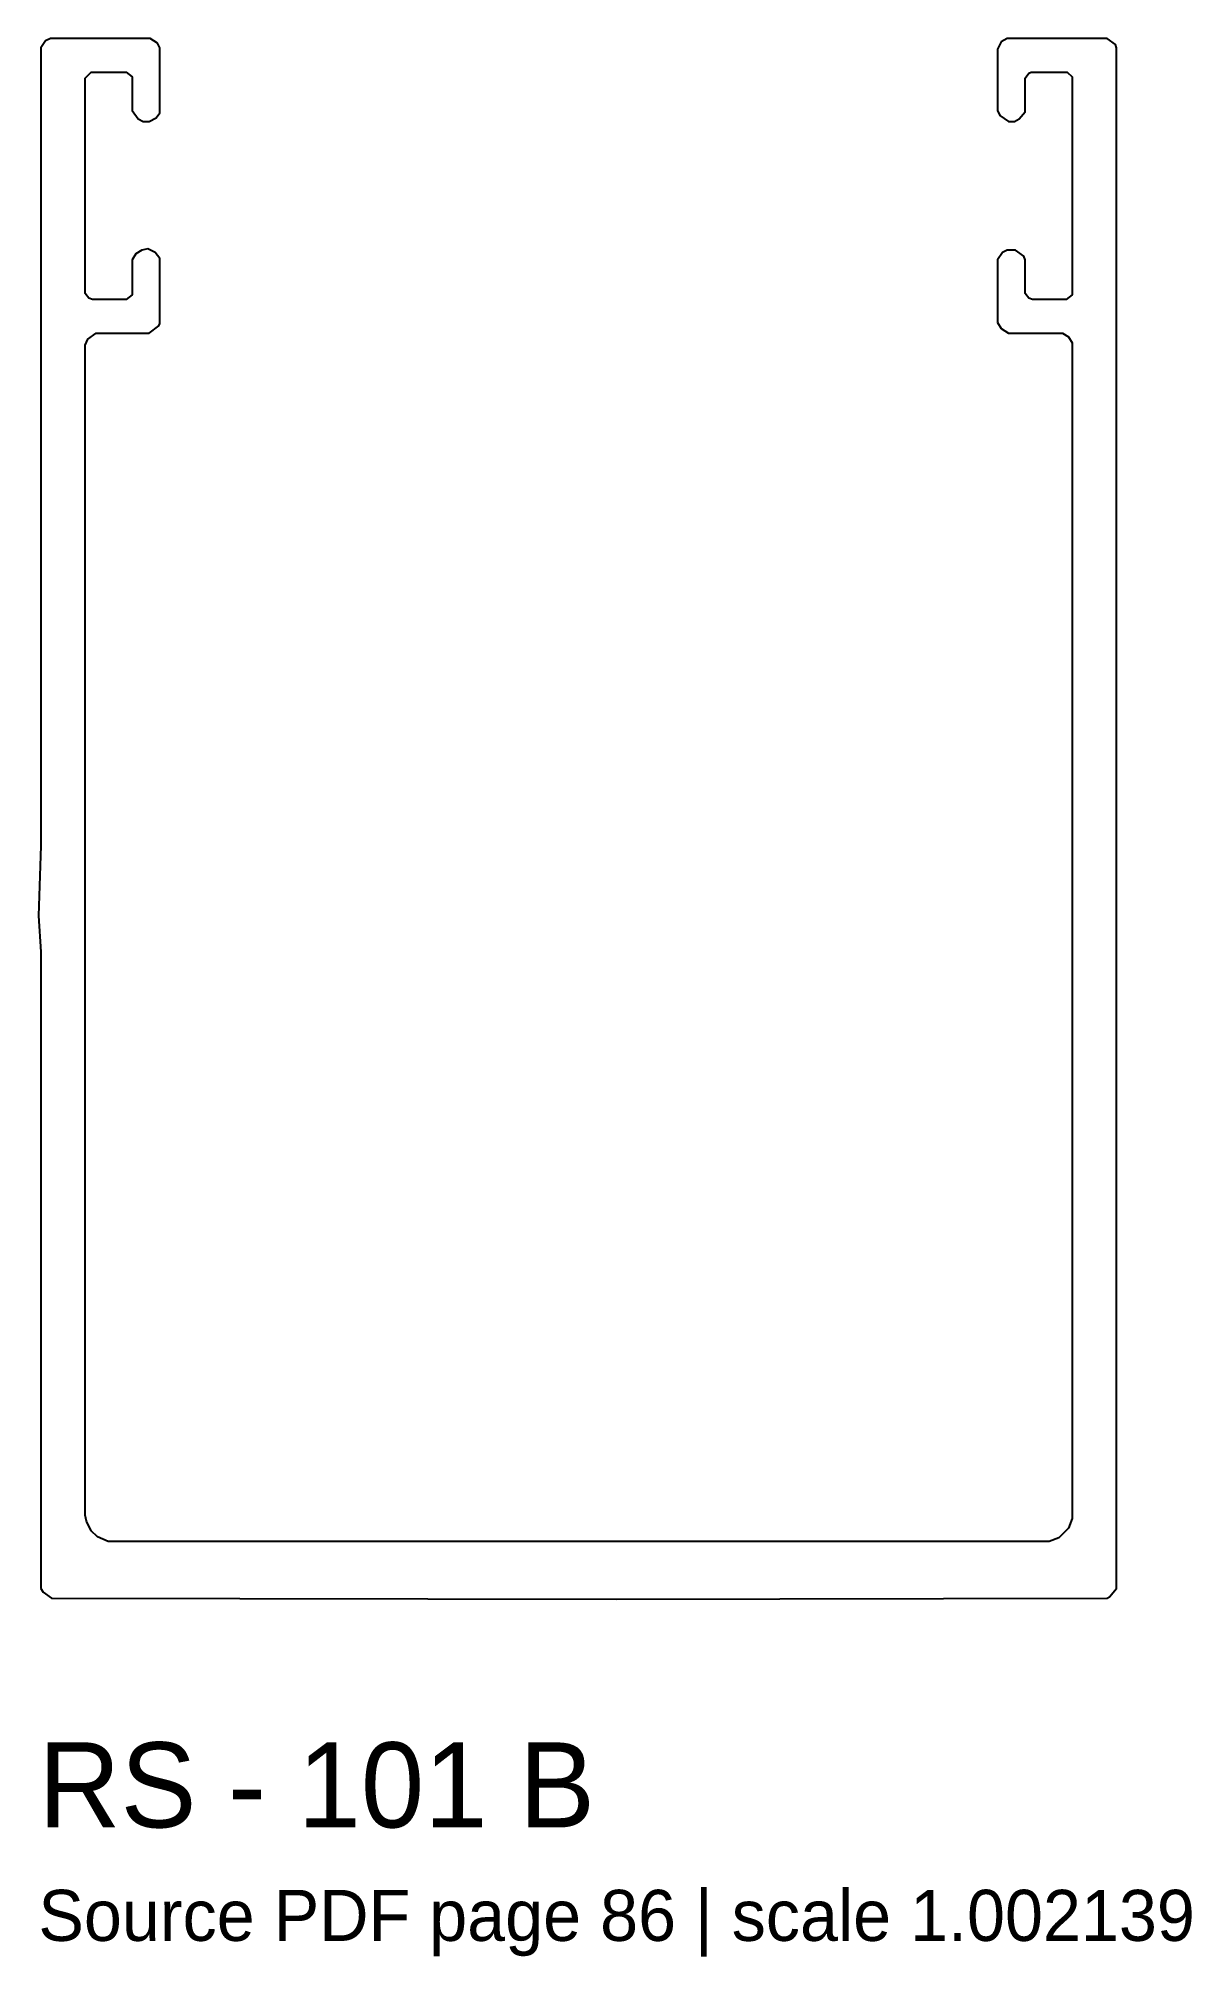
# Model space of a CAD drawing. Header units: millimetres. Extents: x 0 to 40.7, y -12.6 to 55.1.
import ezdxf

# ---------------------------------------------------------------- set-up
doc = ezdxf.new("R2010")
doc.units = ezdxf.units.MM
doc.layers.add('INFO', color=7, linetype='Continuous')
doc.layers.add('PROFILE', color=7, linetype='Continuous')

msp = doc.modelspace()

# ---------------------------------------------------------------- linework, layer by layer
at = {"layer": 'PROFILE'}
msp.add_lwpolyline([(0.255, 54.981), (0.085, 54.727), (0.085, 26.6), (0, 24.139), (0.085, 22.866), (0.085, 0.424), (0.17, 0.297), (0.467, 0.085), (20.363, 0.042), (37.672, 0.085), (37.757, 0.127), (38.012, 0.424), (38.012, 54.727), (37.969, 54.854), (37.672, 55.066), (34.151, 55.066), (33.939, 54.939), (33.812, 54.684), (33.812, 52.521), (33.897, 52.351), (34.194, 52.139), (34.406, 52.139), (34.575, 52.224), (34.788, 52.478), (34.788, 53.666), (34.915, 53.836), (35, 53.878), (36.272, 53.878), (36.442, 53.709), (36.442, 46.03), (36.23, 45.86), (35.042, 45.86), (34.915, 45.903), (34.788, 46.072), (34.788, 47.26), (34.745, 47.387), (34.448, 47.6), (34.151, 47.6), (33.982, 47.515), (33.812, 47.26), (33.812, 45.054), (33.939, 44.842), (34.194, 44.672), (36.103, 44.672), (36.315, 44.545), (36.442, 44.333), (36.442, 2.885), (36.315, 2.545), (35.975, 2.206), (35.636, 2.079), (2.461, 2.079), (2.079, 2.248), (1.867, 2.461), (1.697, 2.8), (1.655, 3.012), (1.655, 44.248), (1.739, 44.46), (2.036, 44.672), (3.903, 44.672), (4.242, 44.927), (4.285, 45.012), (4.285, 47.303), (4.115, 47.515), (3.861, 47.642), (3.648, 47.6), (3.436, 47.472), (3.309, 47.26), (3.309, 46.03), (3.097, 45.86), (1.909, 45.86), (1.782, 45.903), (1.655, 46.072), (1.655, 53.666), (1.867, 53.878), (3.097, 53.878), (3.309, 53.709), (3.309, 52.521), (3.521, 52.224), (3.691, 52.139), (3.903, 52.139), (4.158, 52.266), (4.285, 52.436), (4.285, 54.727), (4.2, 54.897), (3.945, 55.066), (0.424, 55.066)], close=True, dxfattribs=at)

# ---------------------------------------------------------------- texts
at = {"layer": 'INFO'}
for s, height, p in [('RS - 101 B', 3, (0, -8)), ('Source PDF page 86 | scale 1.002139', 1.8, (0, -12))]:
    msp.add_text(s, height=height, dxfattribs=at).set_placement(p)

doc.saveas('drawing.dxf')
